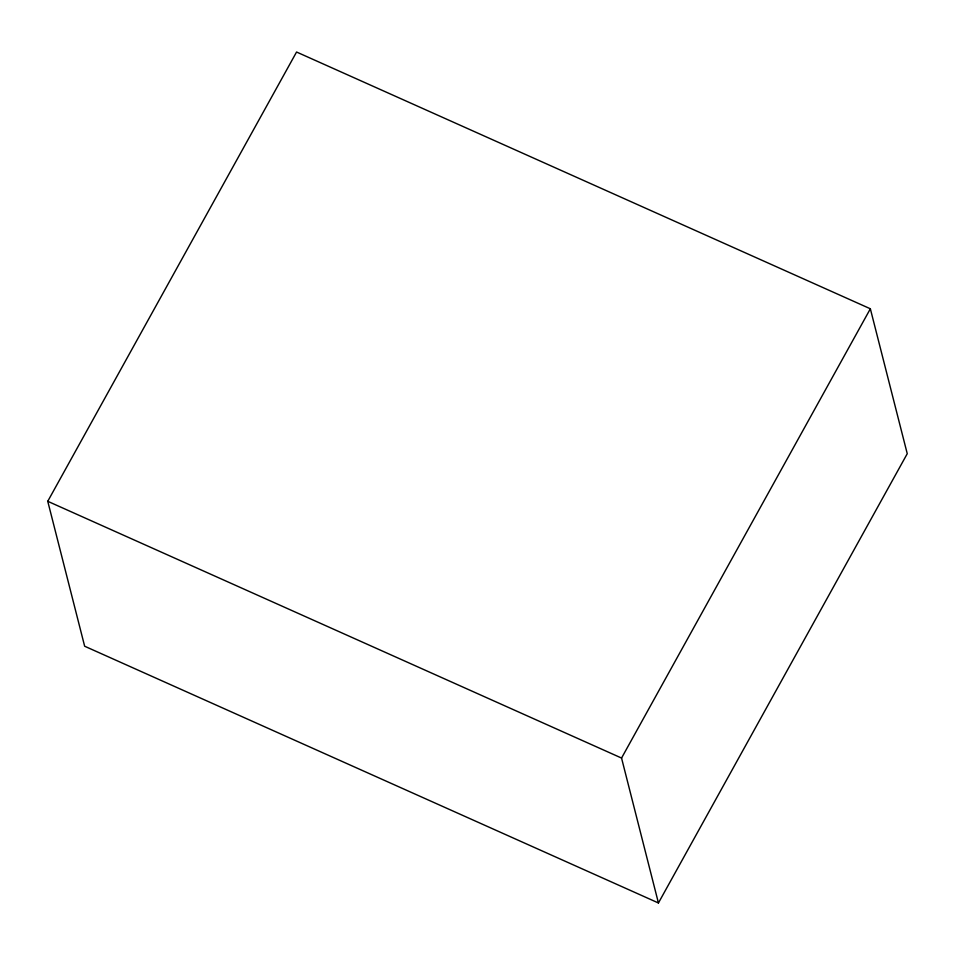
<?xml version="1.0" encoding="UTF-8"?>
<svg xmlns="http://www.w3.org/2000/svg" width="955" height="955" viewBox="0 0 955 955"><rect width="100%" height="100%" fill="white"/><g stroke="black" fill="none" stroke-linecap="round" stroke-linejoin="round"><path stroke-width="1.43" d="M47.75 501.303L296.563 52.024L870.351 308.775L907.25 453.697L658.437 902.976L84.649 646.225L47.75 501.303L621.55 758.055L658.437 902.976M621.55 758.055L870.351 308.775"/></g></svg>
